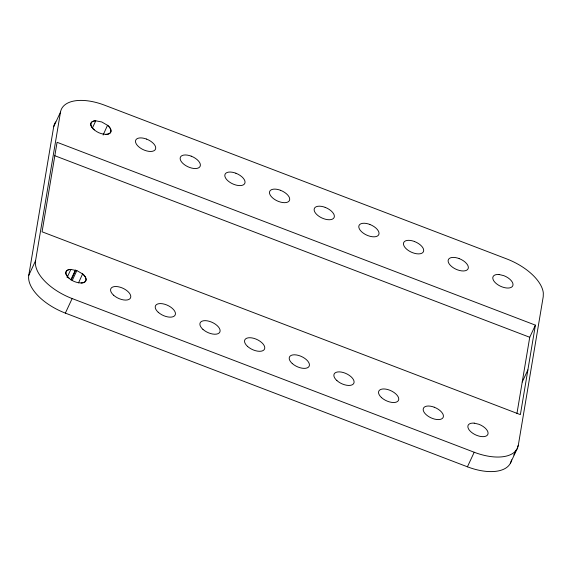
<?xml version="1.0" encoding="UTF-8"?>
<svg xmlns="http://www.w3.org/2000/svg" width="572" height="572" viewBox="0 0 572 572"><rect width="100%" height="100%" fill="white"/><g stroke="black" fill="none" stroke-linecap="round" stroke-linejoin="round"><path stroke-width="0.86" d="M511.511 459.852A43.501 22.079 25 0 1 467.424 466.809L65.358 313.113A43.501 22.079 25 0 1 28.772 275.318L53.696 126.712A43.515 22.086 25 0 1 55.684 121.915M28.772 275.318L35.557 260.76L60.489 112.155A43.515 22.086 25 0 1 104.583 105.191L506.642 258.88A43.515 22.086 25 0 1 543.321 293L543.228 296.675L518.303 445.295L517.546 446.918M516.924 413.656L529.736 337.273L535.392 325.139L57.086 142.299L42.071 231.796L520.377 414.628L535.392 325.139M53.696 126.712L60.489 112.155M92.378 128.092L95.774 120.814L101.766 121.965L107.515 125.304A10.875 5.52 25 0 1 110.239 128.457L110.711 129.501A10.875 5.52 25 0 1 105.999 134.356C100.35 134.241 94.616 131.36 91.413 126.662A10.875 5.52 25 0 1 95.66 120.771L95.774 120.814A10.875 5.52 25 0 0 91.534 126.712L92.235 127.778M103.103 135.049L107.515 125.304M67.074 277.52L70.842 269.433L76.948 270.635L82.582 273.924A10.875 5.52 25 0 1 85.307 277.077L85.779 278.121A10.875 5.52 25 0 1 81.067 282.976C75.432 282.847 69.648 280.008 66.488 275.289A10.875 5.52 25 0 1 70.728 269.391L70.842 269.433A10.875 5.52 25 0 0 69.326 278.485M70.835 279.801L75.361 270.098M71.221 279.93L75.747 270.22M72.308 280.294L76.834 270.592M78.55 282.861L82.582 273.924M65.358 313.113L72.144 298.555A43.501 22.079 25 0 1 35.557 260.76M467.424 466.809L474.209 452.252A43.501 22.079 25 0 0 518.303 445.295M522.229 382.017L527.884 369.884M513.778 455.005L516.037 450.15M510.431 463.163L517.217 448.605M94.258 129.865L93.036 128.793M105.999 134.356L106.113 134.399A10.875 5.52 25 0 0 110.825 129.544L110.353 128.5A10.875 5.52 25 0 0 107.629 125.347M54.769 155.706L529.736 337.273M81.067 282.976L81.181 283.018A10.875 5.52 25 0 0 82.697 273.967M72.144 298.555L474.209 452.252M499.149 274.524L497.726 274.467A10.875 5.52 25 0 0 493.479 280.359L494.179 281.424A10.875 5.52 25 0 0 500.386 286.179L501.951 286.851A10.875 5.52 25 0 0 512.777 283.197L512.305 282.153A10.875 5.52 25 0 0 503.832 275.661L499.149 274.524M474.217 423.144L472.794 423.087A10.875 5.52 25 0 0 468.554 428.979L469.254 430.044A10.875 5.52 25 0 0 475.461 434.799L477.027 435.471A10.875 5.52 25 0 0 487.844 431.817L487.373 430.773A10.875 5.52 25 0 0 478.9 424.281L474.217 423.144M146.539 139.082L144.952 138.553A10.875 5.52 25 0 0 136.193 143.779L136.894 144.845A10.875 5.52 25 0 0 143.1 149.599L144.666 150.272A10.875 5.52 25 0 0 155.484 146.618L155.019 145.574A10.875 5.52 25 0 0 146.539 139.082M191.205 156.156L189.611 155.62A10.875 5.52 25 0 0 180.852 160.854L181.553 161.919A10.875 5.52 25 0 0 187.759 166.674L189.325 167.346A10.875 5.52 25 0 0 200.143 163.685L199.678 162.648A10.875 5.52 25 0 0 191.205 156.156M235.864 173.23L234.277 172.694A10.875 5.52 25 0 0 225.518 177.928L226.219 178.993A10.875 5.52 25 0 0 232.425 183.741L233.991 184.413A10.875 5.52 25 0 0 244.809 180.759L244.337 179.715A10.875 5.52 25 0 0 235.864 173.23M280.523 190.304L278.936 189.768A10.875 5.52 25 0 0 270.177 195.002L270.878 196.06A10.875 5.52 25 0 0 277.084 200.815L278.65 201.487A10.875 5.52 25 0 0 289.468 197.833L288.996 196.789A10.875 5.52 25 0 0 280.523 190.304M325.189 207.371L323.595 206.842A10.875 5.52 25 0 0 314.836 212.069L315.537 213.134A10.875 5.52 25 0 0 321.743 217.889L323.309 218.561A10.875 5.52 25 0 0 334.127 214.908L333.662 213.864A10.875 5.52 25 0 0 325.189 207.371M369.848 224.446L368.261 223.909A10.875 5.52 25 0 0 359.495 229.143L360.196 230.209A10.875 5.52 25 0 0 366.402 234.963L367.968 235.635A10.875 5.52 25 0 0 378.793 231.975L378.321 230.938A10.875 5.52 25 0 0 369.848 224.446M414.507 241.52L412.92 240.984A10.875 5.52 25 0 0 404.161 246.217L404.862 247.283A10.875 5.52 25 0 0 411.068 252.03L412.634 252.702A10.875 5.52 25 0 0 423.452 249.049L422.98 248.005A10.875 5.52 25 0 0 414.507 241.52M459.173 258.587L457.579 258.058A10.875 5.52 25 0 0 448.82 263.284L449.521 264.35A10.875 5.52 25 0 0 455.727 269.105L457.293 269.777A10.875 5.52 25 0 0 468.111 266.123L467.646 265.079A10.875 5.52 25 0 0 459.173 258.587M434.241 407.214L432.654 406.678A10.875 5.52 25 0 0 423.888 411.911L424.588 412.97A10.875 5.52 25 0 0 430.795 417.724L432.361 418.397A10.875 5.52 25 0 0 443.186 414.743L442.714 413.699A10.875 5.52 25 0 0 434.241 407.214M247.583 346.439A10.875 5.52 25 0 0 264.471 349.199A10.875 5.52 25 0 0 251.916 337.909A10.875 5.52 25 0 0 247.583 346.439M336.901 380.58A10.875 5.52 25 0 0 353.796 383.34A10.875 5.52 25 0 0 341.241 372.057A10.875 5.52 25 0 0 336.901 380.58M113.599 295.216A10.875 5.52 25 0 0 130.487 297.983A10.875 5.52 25 0 0 117.939 286.694A10.875 5.52 25 0 0 113.599 295.216M158.258 312.291A10.875 5.52 25 0 0 175.146 315.05A10.875 5.52 25 0 0 162.598 303.768A10.875 5.52 25 0 0 158.258 312.291M202.924 329.365A10.875 5.52 25 0 0 219.812 332.125A10.875 5.52 25 0 0 207.257 320.842A10.875 5.52 25 0 0 202.924 329.365M292.242 363.506A10.875 5.52 25 0 0 309.13 366.273A10.875 5.52 25 0 0 296.582 354.983A10.875 5.52 25 0 0 292.242 363.506M381.567 397.654A10.875 5.52 25 0 0 398.455 400.414A10.875 5.52 25 0 0 385.9 389.132A10.875 5.52 25 0 0 381.567 397.654"/></g></svg>
